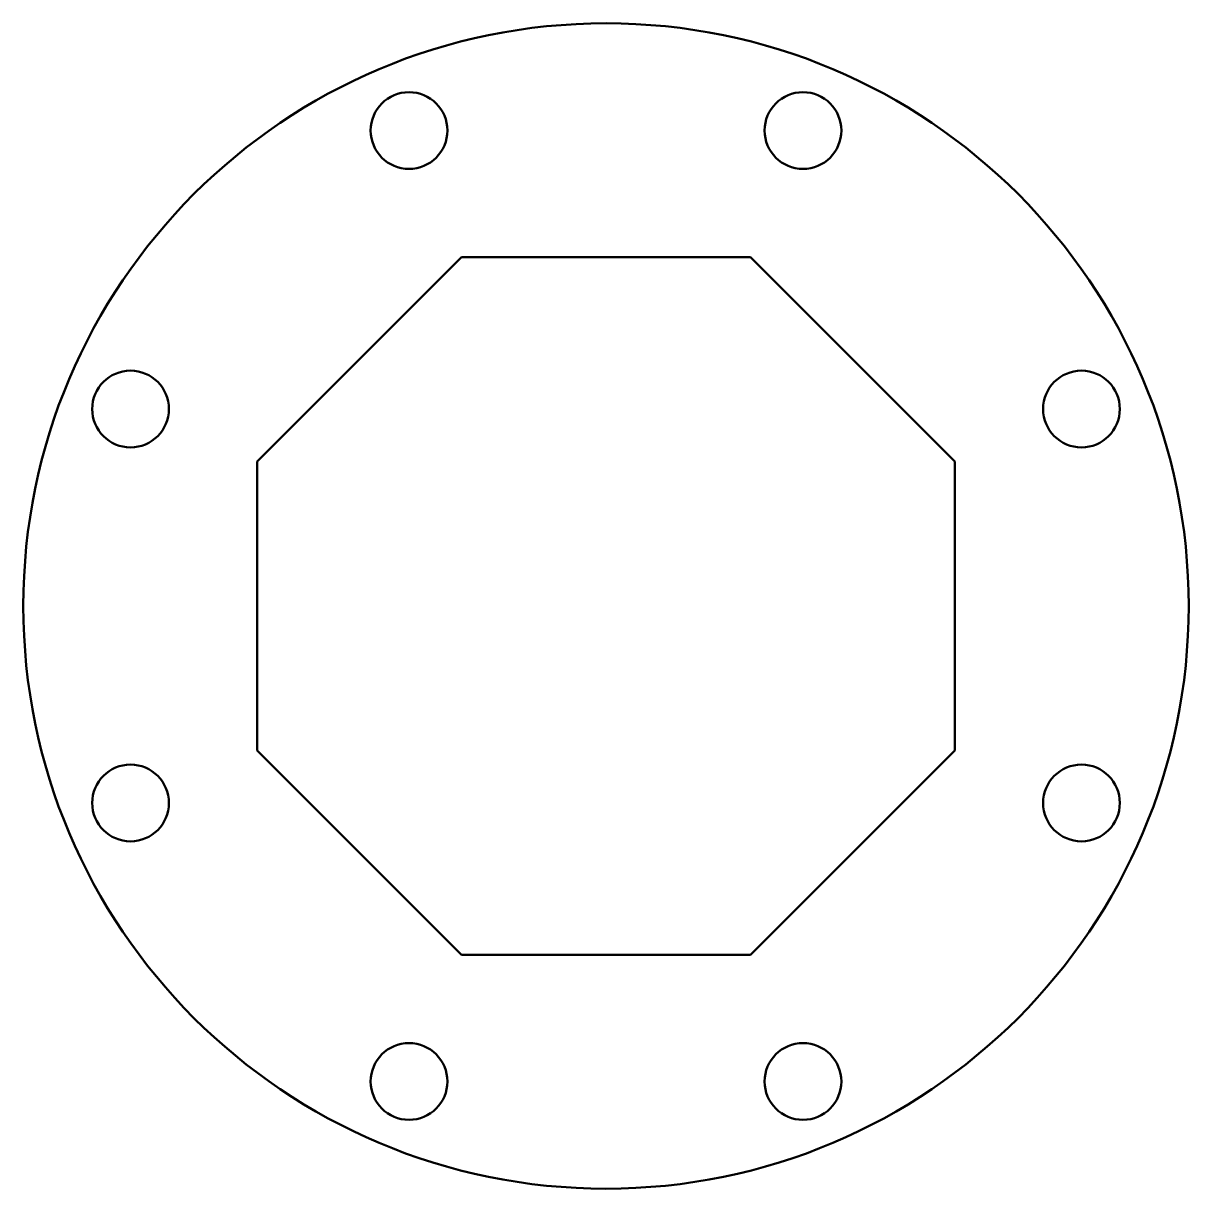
# Model space of a CAD drawing. Header units: millimetres. Extents: x 0 to 334, y -167 to 167.
import ezdxf

# ---------------------------------------------------------------- set-up
doc = ezdxf.new("R2010")
doc.units = ezdxf.units.MM
doc.layers.add('IV_INTERIOR_PROFILES', color=7, linetype='Continuous', lineweight=50)
doc.layers.add('IV_OUTER_PROFILE', color=7, linetype='Continuous', lineweight=50)

msp = doc.modelspace()

# ---------------------------------------------------------------- linework, layer by layer
at = {"layer": 'IV_INTERIOR_PROFILES'}
for p, q in [((67, 41.42), (125.58, 100)), ((125.58, 100), (208.42, 100)), ((208.42, 100), (267, 41.42)), ((67, -41.42), (67, 41.42)), ((267, 41.42), (267, -41.42)), ((125.58, -100), (67, -41.42)), ((267, -41.42), (208.42, -100)), ((208.42, -100), (125.58, -100))]:
    msp.add_line(p, q, dxfattribs=at)
for centre in [(110.55, 136.27), (223.45, 136.27), (30.73, 56.45), (303.27, 56.45), (30.73, -56.45), (303.27, -56.45), (110.55, -136.27), (223.45, -136.27)]:
    msp.add_circle(centre, 11, dxfattribs=at)
at = {"layer": 'IV_OUTER_PROFILE'}
msp.add_circle((167, 0), 167, dxfattribs=at)

doc.saveas('drawing.dxf')
